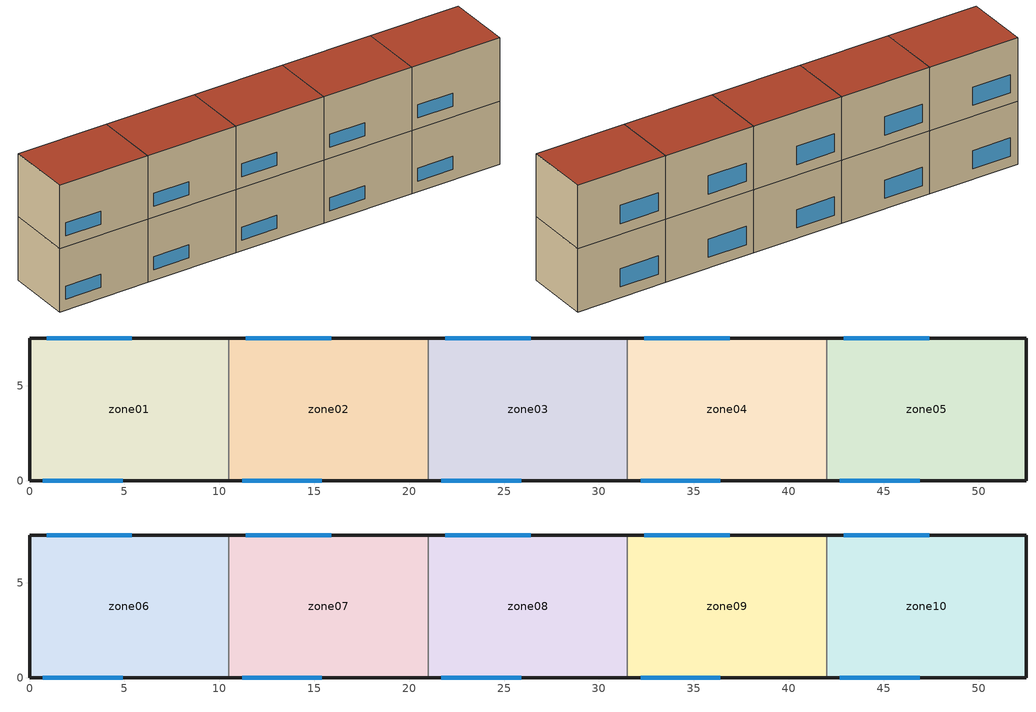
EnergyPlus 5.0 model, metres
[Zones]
zone01
 floor ground (GROUND_FLOOR): 10.5,7.5 10.5,0 0,0 0,7.5 z0
 wall outside (EXT_WALL): 10.5,7.5 0,7.5 0,0 10.5,0 z0:7.3
 wall to zone02 (ADJ_WALL): 10.5,0 10.5,7.5 z0:7.3
 window (EXT_WINDOW1): 0.7,0 4.9,0 z1.25:2.75; 5.4,7.5 0.9,7.5 z1.25:3.35
 ceiling to zone06 (ADJ_CEILING): 0,7.5 0,0 10.5,0 10.5,7.5 z7.3
zone02
 floor ground (GROUND_FLOOR): 21,7.5 21,0 10.5,0 10.5,7.5 z0
 wall outside (EXT_WALL): 21,7.5 10.5,7.5 / 10.5,0 21,0 z0:7.3
 wall to zone03 (ADJ_WALL): 21,0 21,7.5 z0:7.3
 wall to zone01 (ADJ_WALL): 10.5,7.5 10.5,0 z0:7.3
 window (EXT_WINDOW1): 11.2,0 15.4,0 z1.25:2.75; 15.9,7.5 11.4,7.5 z1.25:3.35
 ceiling to zone07 (ADJ_CEILING): 10.5,7.5 10.5,0 21,0 21,7.5 z7.3
zone03
 floor ground (GROUND_FLOOR): 31.5,7.5 31.5,0 21,0 21,7.5 z0
 wall outside (EXT_WALL): 31.5,7.5 21,7.5 / 21,0 31.5,0 z0:7.3
 wall to zone04 (ADJ_WALL): 31.5,0 31.5,7.5 z0:7.3
 wall to zone02 (ADJ_WALL): 21,7.5 21,0 z0:7.3
 window (EXT_WINDOW1): 21.7,0 25.9,0 z1.25:2.75; 26.4,7.5 21.9,7.5 z1.25:3.35
 ceiling to zone08 (ADJ_CEILING): 21,7.5 21,0 31.5,0 31.5,7.5 z7.3
zone04
 floor ground (GROUND_FLOOR): 42,7.5 42,0 31.5,0 31.5,7.5 z0
 wall outside (EXT_WALL): 42,7.5 31.5,7.5 / 31.5,0 42,0 z0:7.3
 wall to zone05 (ADJ_WALL): 42,0 42,7.5 z0:7.3
 wall to zone03 (ADJ_WALL): 31.5,7.5 31.5,0 z0:7.3
 window (EXT_WINDOW1): 32.2,0 36.4,0 z1.25:2.75; 36.9,7.5 32.4,7.5 z1.25:3.35
 ceiling to zone09 (ADJ_CEILING): 31.5,7.5 31.5,0 42,0 42,7.5 z7.3
zone05
 floor ground (GROUND_FLOOR): 52.5,7.5 52.5,0 42,0 42,7.5 z0
 wall outside (EXT_WALL): 42,0 52.5,0 52.5,7.5 42,7.5 z0:7.3
 wall to zone04 (ADJ_WALL): 42,7.5 42,0 z0:7.3
 window (EXT_WINDOW1): 42.7,0 46.9,0 z1.25:2.75; 47.4,7.5 42.9,7.5 z1.25:3.35
 ceiling to zone10 (ADJ_CEILING): 42,7.5 42,0 52.5,0 52.5,7.5 z7.3
zone06
 floor to zone01 (ADJ_CEILING): 10.5,7.5 10.5,0 0,0 0,7.5 z7.3
 wall outside (EXT_WALL): 10.5,7.5 0,7.5 0,0 10.5,0 z7.3:14.6
 wall to zone07 (ADJ_WALL): 10.5,0 10.5,7.5 z7.3:14.6
 window (EXT_WINDOW1): 0.7,0 4.9,0 z8.55:10.05; 5.4,7.5 0.9,7.5 z8.55:10.65
 roof outside (EXT_ROOF): 0,7.5 0,0 10.5,0 10.5,7.5 z14.6
zone07
 floor to zone02 (ADJ_CEILING): 21,7.5 21,0 10.5,0 10.5,7.5 z7.3
 wall outside (EXT_WALL): 21,7.5 10.5,7.5 / 10.5,0 21,0 z7.3:14.6
 wall to zone08 (ADJ_WALL): 21,0 21,7.5 z7.3:14.6
 wall to zone06 (ADJ_WALL): 10.5,7.5 10.5,0 z7.3:14.6
 window (EXT_WINDOW1): 11.2,0 15.4,0 z8.55:10.05; 15.9,7.5 11.4,7.5 z8.55:10.65
 roof outside (EXT_ROOF): 10.5,7.5 10.5,0 21,0 21,7.5 z14.6
zone08
 floor to zone03 (ADJ_CEILING): 31.5,7.5 31.5,0 21,0 21,7.5 z7.3
 wall outside (EXT_WALL): 31.5,7.5 21,7.5 / 21,0 31.5,0 z7.3:14.6
 wall to zone09 (ADJ_WALL): 31.5,0 31.5,7.5 z7.3:14.6
 wall to zone07 (ADJ_WALL): 21,7.5 21,0 z7.3:14.6
 window (EXT_WINDOW1): 21.7,0 25.9,0 z8.55:10.05; 26.4,7.5 21.9,7.5 z8.55:10.65
 roof outside (EXT_ROOF): 21,7.5 21,0 31.5,0 31.5,7.5 z14.6
zone09
 floor to zone04 (ADJ_CEILING): 42,7.5 42,0 31.5,0 31.5,7.5 z7.3
 wall outside (EXT_WALL): 42,7.5 31.5,7.5 / 31.5,0 42,0 z7.3:14.6
 wall to zone10 (ADJ_WALL): 42,0 42,7.5 z7.3:14.6
 wall to zone08 (ADJ_WALL): 31.5,7.5 31.5,0 z7.3:14.6
 window (EXT_WINDOW1): 32.2,0 36.4,0 z8.55:10.05; 36.9,7.5 32.4,7.5 z8.55:10.65
 roof outside (EXT_ROOF): 31.5,7.5 31.5,0 42,0 42,7.5 z14.6
zone10
 floor to zone05 (ADJ_CEILING): 52.5,7.5 52.5,0 42,0 42,7.5 z7.3
 wall outside (EXT_WALL): 42,0 52.5,0 52.5,7.5 42,7.5 z7.3:14.6
 wall to zone09 (ADJ_WALL): 42,7.5 42,0 z7.3:14.6
 window (EXT_WINDOW1): 42.7,0 46.9,0 z8.55:10.05; 47.4,7.5 42.9,7.5 z8.55:10.65
 roof outside (EXT_ROOF): 42,7.5 42,0 52.5,0 52.5,7.5 z14.6
[Building]
TRNSYS18: North Axis {deg}=0; Terrain=City; Loads Convergence Tolerance Value=0; Temperature Convergence Tolerance Value {deltaC}=0; Solar Distribution=FullInteriorAndExterior; Maximum Number of Warmup Days=0
[Site:Location]
not used: Latitude {deg}=0; Longitude {deg}=0; Time Zone {hr}=0; Elevation {m}=0
[Construction]
GROUND_FLOOR; EXT_WALL; EXT_ROOF; ADJ_WALL; ADJ_CEILING; EXT_WINDOW1: 
[WindowProperty:ShadingControl]
ESHADE=0; ISHADE=INPUT 1*MAX_ISHADE : SHADECNTRL=ISHADE_INTERNAL
[SurfaceProperty:OtherSideCoefficients]
BOUNDARY=IDENTICAL; BOUNDARY=INPUT 1*TBOUNDARY; BOUNDARY=INPUT 1*TBOUNDARY_2; BOUNDARY=INPUT 1*TBOUNDARY_3; BOUNDARY=INPUT 1*TGROUND; BOUNDARY=20; BOUNDARY=15
[Zone] Multiplier=1
zone01; zone02; zone03; zone04; zone05; zone06; zone07; zone08; zone09; zone10
